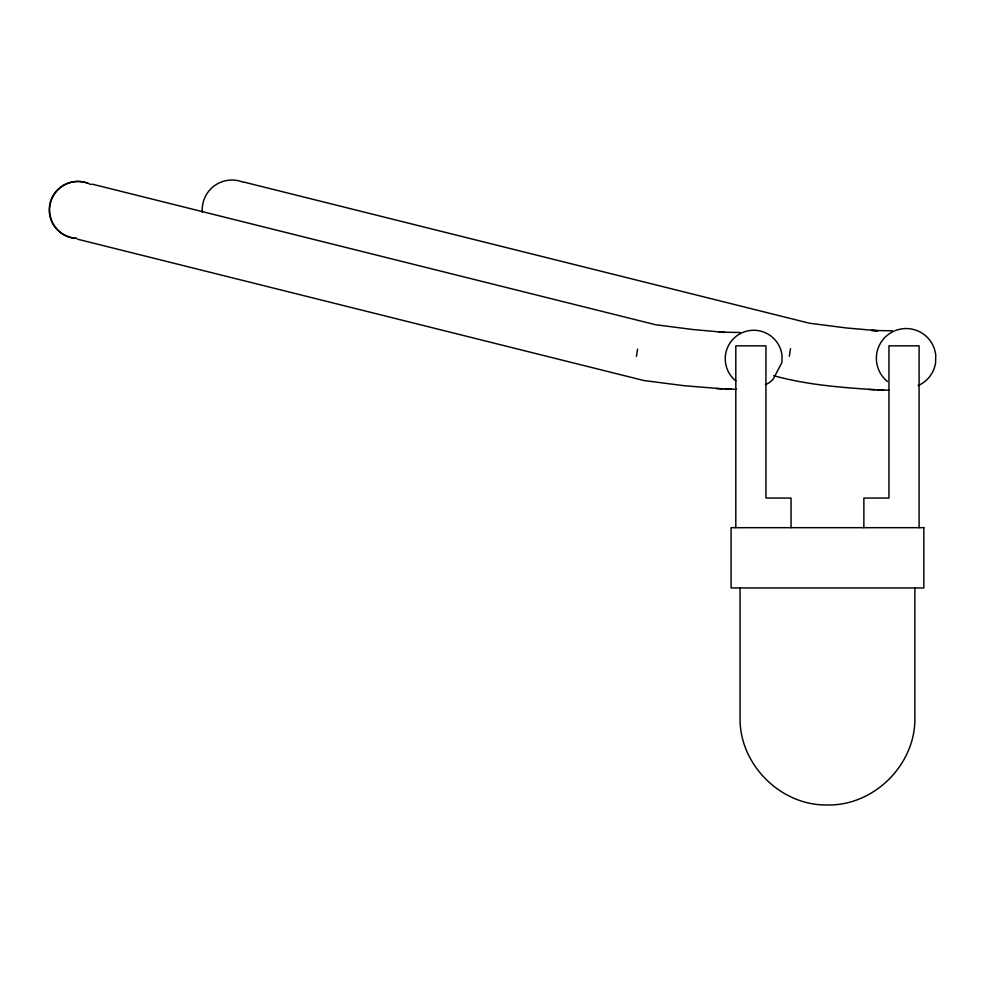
<?xml version="1.0" encoding="UTF-8"?>
<svg xmlns="http://www.w3.org/2000/svg" width="985" height="985" viewBox="0 0 985 985"><rect width="100%" height="100%" fill="white"/><g stroke="black" fill="none" stroke-linecap="round" stroke-linejoin="round"><path stroke-width="1.48" d="M636.445 356.422L637.566 349.084M789.342 356.336L790.512 348.665M740.129 332.487L719.062 332.13L725.095 332.388L693.452 329.593L655.69 324.754L92.122 184.121M892.41 330.812L871.516 330.467L877.832 330.738L846.374 327.956L809.473 323.228L243.898 182.09M877.229 389.863L889.049 390.232M724.948 388.964L736.497 389.321M773.705 375.691C806.653 384.815 840.993 387.511 875 389.728M77.544 239.195L643.833 380.518L684.353 385.738L722.387 388.816M868.696 389.457L883.914 390.146M716.366 388.57L731.338 389.235M919.091 527.677L919.091 345.858L888.95 345.858L888.95 498.053L863.87 498.053L863.87 527.677M914.868 587.959L914.868 717.56C915.853 764.286 874.188 805.952 827.462 804.967C780.748 805.952 739.07 764.286 740.055 717.56L740.055 587.959M791.053 527.677L791.053 498.053L765.948 498.053L765.948 345.858L735.807 345.858L735.807 527.677M202.319 212.403A29.784 29.772 -76 0 1 243.381 182.299M918.094 385.615A29.784 29.784 0 0 0 935.578 362.899L935.75 355.117A29.784 29.784 0 0 0 891.844 332.204A29.784 29.784 0 0 0 887.485 381.54M86.852 182.878A28.491 28.479 -76 0 1 90.989 184.589M76.571 238.419A28.491 28.479 -76 0 1 49.927 205.52A28.491 28.479 -76 0 1 85.436 182.459M765.382 384.729A28.491 28.491 0 0 0 770.529 381.737L773.114 379.274L781.881 362.615L782.041 355.671A28.491 28.491 0 0 0 740.043 333.755A28.491 28.491 0 0 0 735.869 380.936M76.239 238.333A28.491 28.479 -76 0 1 49.878 203.969A28.491 28.479 -76 0 1 87.924 183.296M923.844 527.677L731.079 527.677L731.079 587.959L923.844 587.959L923.844 527.677"/></g></svg>
